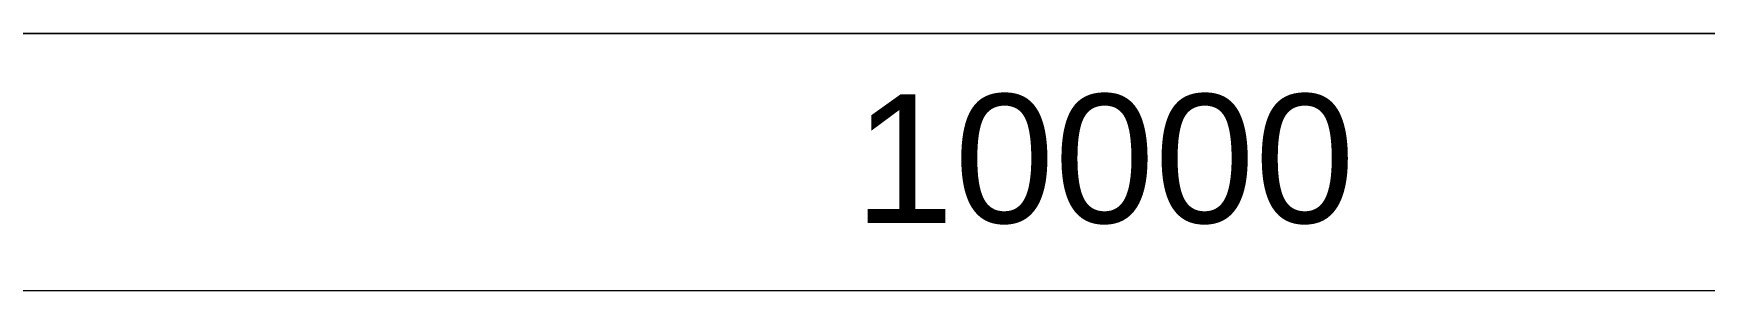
# Model space of a CAD drawing. Header units: millimetres. Extents: x -2361666 to -2009843, y -375 to 29863.
# Drawn here: x -2201847 to -2195366, y 24253 to 25253 of the extents above; entities that cross this region are included whole.
import ezdxf

# ---------------------------------------------------------------- set-up
doc = ezdxf.new("R2010")
doc.units = ezdxf.units.MM
doc.layers.add('A-ANNO-NOTE', color=131, linetype='Continuous', lineweight=5)
doc.layers.add('A-DETL-GENF', color=92, linetype='Continuous', lineweight=5)
doc.styles.add('Arial', font='arial.ttf', dxfattribs={"height": 500})

# ---------------------------------------------------------------- blocks, each defined once
blk = doc.blocks.new('Dimension - Grids _2D_ - 1-200-1063965-SOUTH EAST - PART A')
at = {"layer": 'A-DETL-GENF'}
for p, q in [((-972751.1, 25252.7), (-973251.1, 24752.7)), ((-973251.1, 24752.7), (-972751.1, 25252.7)), ((-963751.1, 25252.7), (-972751.1, 25252.7)), ((-972751.1, 25252.7), (-963751.1, 25252.7)), ((-963251.1, 24752.7), (-963751.1, 25252.7)), ((-963251.1, 24752.7), (-963751.1, 25252.7)), ((-973251.1, 24752.7), (-972751.1, 24252.7)), ((-973251.1, 24752.7), (-972751.1, 24252.7)), ((-963751.1, 24252.7), (-963251.1, 24752.7)), ((-963251.1, 24752.7), (-963751.1, 24252.7)), ((-972751.1, 24252.7), (-963751.1, 24252.7)), ((-972751.1, 24252.7), (-963751.1, 24252.7))]:
    blk.add_line(p, q, dxfattribs=at)

msp = doc.modelspace()

# ---------------------------------------------------------------- block references
at = {"layer": 'A-DETL-GENF'}
msp.add_blockref('Dimension - Grids _2D_ - 1-200-1063965-SOUTH EAST - PART A', (-1229418.7, 0), dxfattribs=at)

# ---------------------------------------------------------------- texts
at = {"layer": 'A-ANNO-NOTE', "insert": (-2198664.2, 25016.1), "char_height": 500, "width": 2324.894, "attachment_point": 1, "style": 'Arial'}
msp.add_mtext('10000', dxfattribs=at)

doc.saveas('drawing.dxf')
